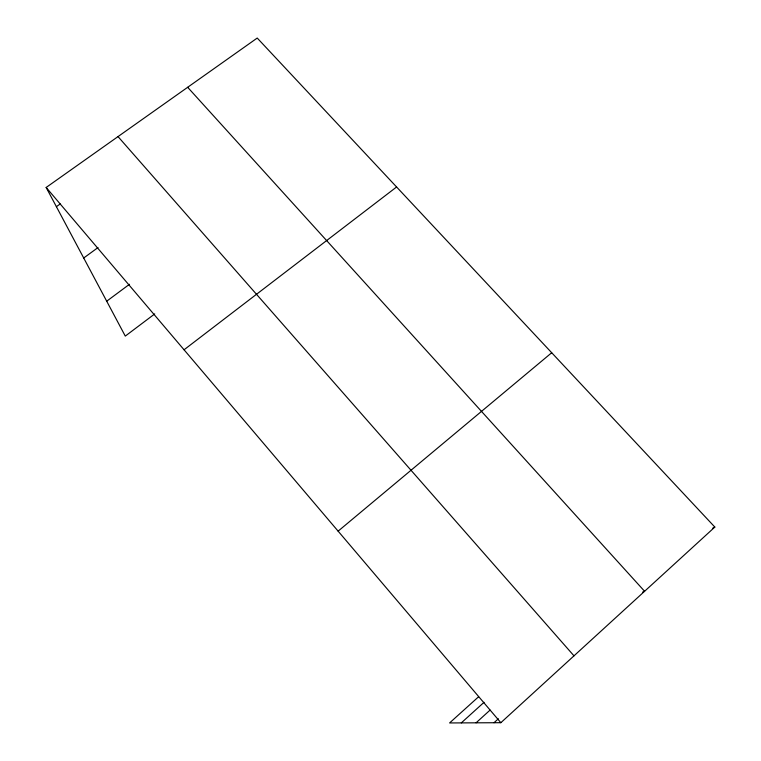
<?xml version="1.0" encoding="UTF-8"?>
<svg xmlns="http://www.w3.org/2000/svg" width="761" height="761" viewBox="0 0 761 761"><rect width="100%" height="100%" fill="white"/><g stroke="black" fill="none" stroke-linecap="round" stroke-linejoin="round"><path stroke-width="1.14" d="M494.013 722.731L498.36 718.764M478.631 696.734L449.589 722.95L500.843 722.703L714.836 527.069L257.228 38.05L46.164 187.463L125.28 336.096L154.711 313.932M476.072 722.817L490.065 710.099M461.299 722.893L484.034 702.308M338.122 531.149L551.706 352.733M184.057 349.784L396.595 186.978M106.702 301.204L129.503 284.272M83.71 257.998L98.017 247.563M56.39 206.678L60.233 203.938M712.734 528.153L714.836 527.069M642.56 592.144L644.596 591.287L187.672 87.296M118.022 136.6L573.984 655.839M46.164 187.463L500.843 722.703"/></g></svg>
